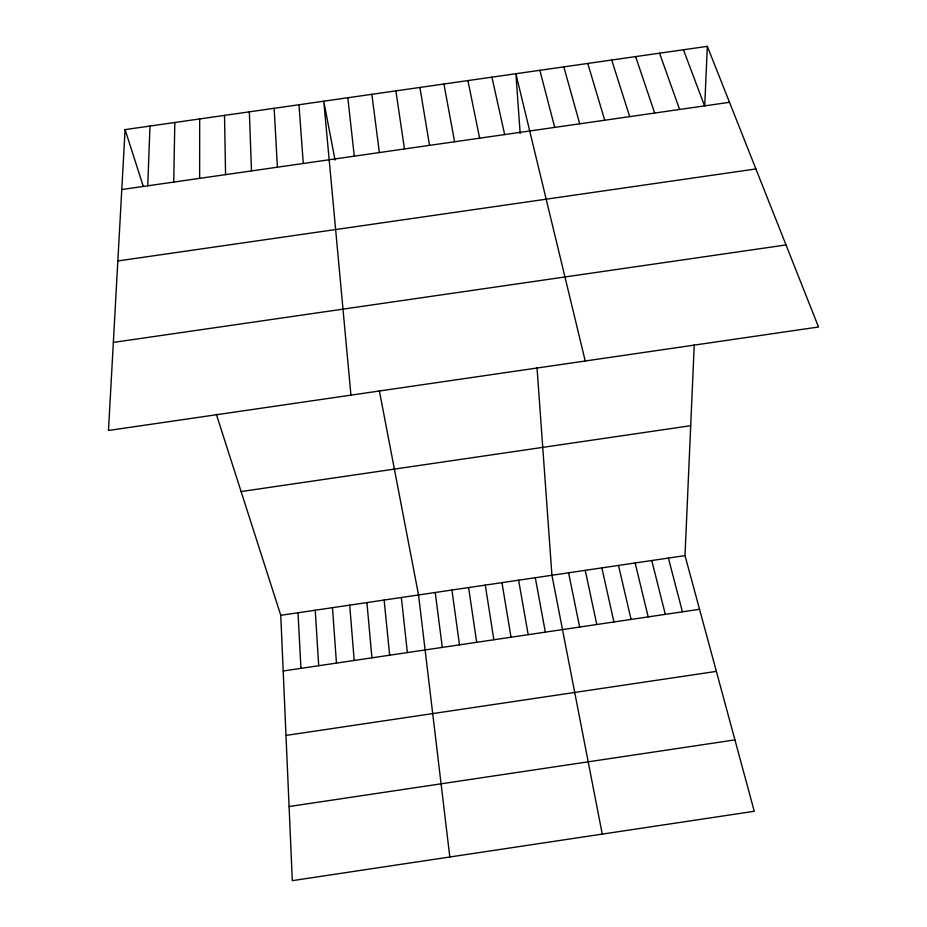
<?xml version="1.0" encoding="UTF-8"?>
<svg xmlns="http://www.w3.org/2000/svg" width="927" height="927" viewBox="0 0 927 927"><rect width="100%" height="100%" fill="white"/><g stroke="black" fill="none" stroke-linecap="round" stroke-linejoin="round"><path stroke-width="1.39" d="M199.641 178.366L199.676 118.934M173.708 182.086L174.821 122.491M147.752 185.817L149.965 126.049M216.327 414.276L280.765 615.308L292.306 880.65L754.265 811.287L685.007 555.609L694.253 344.624M704.74 105.655L707.336 46.35L125.087 129.606L108.482 430.476L818.518 326.999L707.336 46.35M289.085 806.536L734.926 739.897M280.765 615.308L685.007 555.609M283.187 670.986L699.537 609.282M285.991 735.424L716.362 671.38M241.101 491.553L690.696 425.702M117.845 260.95L755.899 168.946M113.349 342.422L786.003 244.937M121.785 189.537L729.503 102.306M683.442 49.768L704.566 105.887M659.537 53.187L679.63 109.467M635.621 56.605L654.671 113.048M125.087 129.606L143.245 186.246M611.693 60.023L629.7 116.64M587.764 63.453L604.717 120.22M563.813 66.871L579.734 123.812M668.39 558.054L682.434 611.82M539.85 70.301L554.728 127.393M651.762 560.511L665.319 614.358M635.146 562.967L648.193 616.895M585.238 360.997L515.887 73.72L520.186 133.511M618.506 565.424L631.067 619.433M601.878 567.88L613.929 621.971M491.913 77.15L504.682 134.577M585.238 570.337L596.791 624.508M568.587 572.793L579.653 627.046M467.915 80.579L479.641 138.169M602.26 834.115L551.936 575.261L537.011 367.544M335.064 160.081L323.755 101.194L350.939 395.145M379.305 390.534L418.54 594.96L449.815 857M535.285 577.718L545.343 632.133M443.917 84.009L454.601 141.773M518.622 580.175L528.181 634.671M419.908 87.451L429.537 145.365M501.959 582.643L511.02 637.22M485.284 585.099L493.848 639.769M395.887 90.881L404.462 148.969M468.61 587.567L476.675 642.307M451.924 590.024L459.491 644.856M371.854 94.322L379.375 152.561M435.238 592.492L442.295 647.405M347.81 97.752L354.288 156.165M401.345 597.498L407.382 652.573M384.126 600.036L389.664 655.204M366.918 602.585L371.936 657.834M349.699 605.122L354.195 660.464M298.969 104.739L303.291 163.488M332.469 607.672L336.455 663.095M315.238 610.209L318.703 665.725M274.16 108.285L277.405 167.208M298.007 612.759L300.951 668.355M249.34 111.831L251.495 170.916M224.519 115.388L225.574 174.647"/></g></svg>
